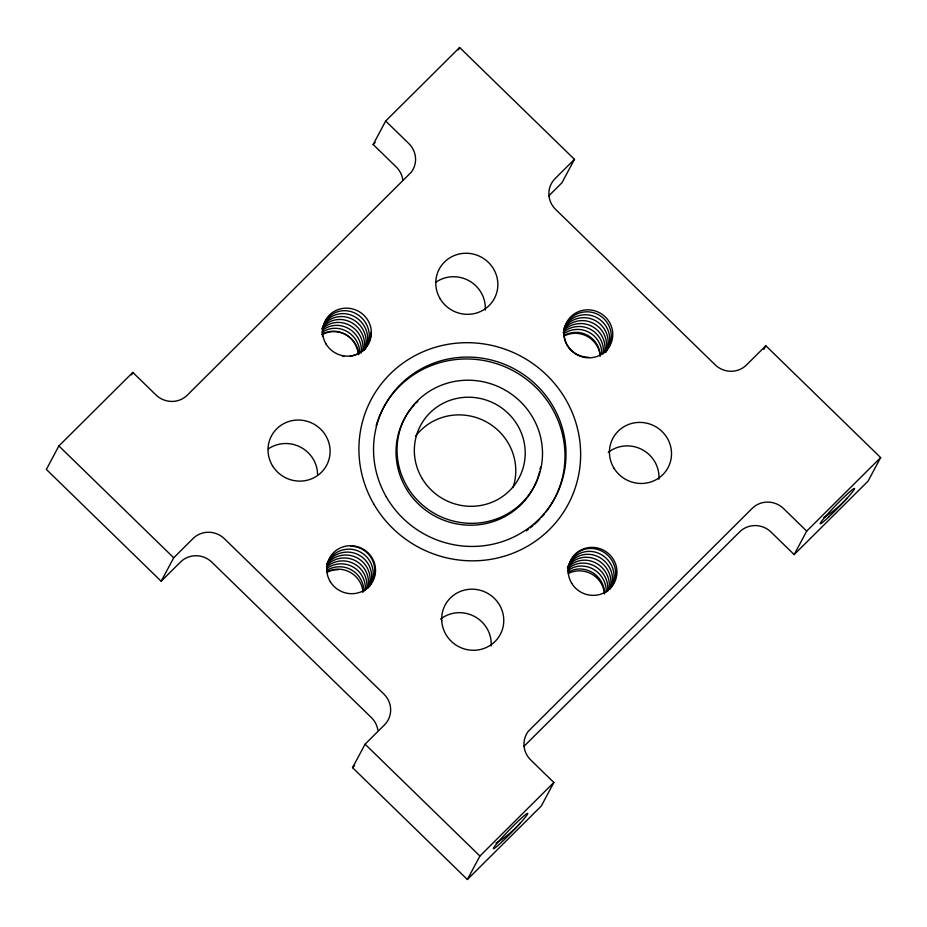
<?xml version="1.0" encoding="UTF-8"?>
<svg xmlns="http://www.w3.org/2000/svg" width="927" height="927" viewBox="0 0 927 927"><rect width="100%" height="100%" fill="white"/><g stroke="black" fill="none" stroke-linecap="round" stroke-linejoin="round"><path stroke-width="1.39" d="M548.668 195.979L561.913 182.816L574.45 159.34L459.63 47.497L385.678 121.02L408.807 143.546A22.318 21.669 28.1 0 1 411.229 172.26L187.312 395.157A22.318 21.669 28.1 0 1 155.956 394.937L132.828 372.411L58.888 445.933L46.35 469.41L161.171 581.252L180.533 562.005A22.318 21.669 28.1 0 1 211.889 562.226L371.356 717.568A22.318 21.669 28.1 0 1 377.892 730.186M131.507 374.879L132.828 372.411M402.793 179.641A22.318 21.669 28.1 0 0 396.269 167.022L373.152 144.496L385.678 121.02M161.171 581.252L173.708 557.776L193.071 538.529A22.318 21.669 28.1 0 1 224.427 538.749L383.894 694.091A22.318 21.669 28.1 0 1 384.438 724.937L365.087 744.184L352.55 767.66L467.37 879.503L541.322 805.98L553.848 782.504L530.731 759.978A22.318 21.669 28.1 0 1 528.309 731.264L752.226 508.367A22.318 21.669 28.1 0 1 783.582 508.587L806.699 531.113L794.172 554.589L771.044 532.063A22.318 21.669 28.1 0 0 739.688 531.843L523.79 746.502M458.309 49.965L459.63 47.497M467.37 879.503L479.908 856.027L553.848 782.504M763.848 349.456L765.829 345.748L880.65 457.59L868.112 481.067L794.172 554.589M373.152 144.496L375.203 142.457M574.45 159.34L555.099 178.587A22.318 21.669 28.1 0 0 555.644 209.432L715.111 364.774A22.318 21.669 28.1 0 0 746.467 364.995L765.829 345.748M352.55 767.66L354.589 765.632M806.699 531.113L880.65 457.59M58.888 445.933L173.708 557.776M365.087 744.184L479.908 856.027M436.142 282.051A31.24 30.336 28.1 0 1 469.352 280.939A31.24 30.336 28.1 0 1 485.25 310.058M608.263 452.341A31.24 30.336 28.1 0 1 642.156 449.618A31.24 30.336 28.1 0 1 658.912 479.213M440.499 619.132A31.24 30.336 28.1 0 1 474.404 616.409A31.24 30.336 28.1 0 1 491.159 646.003M268.39 448.842A31.24 30.336 28.1 0 1 300.73 447.254A31.24 30.336 28.1 0 1 317.567 474.937M564.045 336.026A24.542 23.835 28.1 0 1 600.186 356.316M568.228 573.57A24.542 23.835 28.1 0 1 604.369 593.859M326.802 571.901A24.542 23.835 28.1 0 1 362.955 592.191M322.631 334.357A24.542 23.835 28.1 0 1 358.772 354.647M415.528 436.258A55.782 54.172 28.1 0 1 485.551 421.461A55.782 54.172 28.1 0 1 513.048 487.567M376.153 425.713A96.848 94.056 28.1 0 1 509.062 368.656A96.848 94.056 28.1 0 1 548.772 508.147M548.089 509.12A96.848 94.056 28.1 0 1 545.98 511.971M544.52 513.825A96.848 94.056 28.1 0 1 541.438 517.428M539.827 519.166A96.848 94.056 28.1 0 1 534.74 524.126M532.955 525.69A96.848 94.056 28.1 0 1 530.209 527.95M528.332 529.41A96.848 94.056 28.1 0 1 526.409 530.812M536.953 480.151A73.187 71.078 28.1 0 1 433.118 515.134A73.187 71.078 28.1 0 1 411.727 407.892M412.445 407.034A73.187 71.078 28.1 0 1 414.67 404.52M416.235 402.921A73.187 71.078 28.1 0 1 417.834 401.356M540.487 467.231A73.187 71.078 28.1 0 1 540.07 469.421M539.584 471.611A73.187 71.078 28.1 0 1 537.347 479.108M520.418 822.909A24.276 4.623 -41.3 0 1 496.003 843.06M847.22 497.996A24.276 4.623 -41.3 0 1 823.709 517.648M323.465 325.11A24.264 22.932 50.8 0 1 349.641 314.589A24.264 22.932 50.8 0 1 367.695 338.181A24.264 23.72 -8.5 0 1 365.551 348.309M364.566 349.861A24.264 23.72 -8.5 0 0 366.13 341.124A24.264 22.932 50.8 0 0 349.491 317.996A24.264 22.932 50.8 0 0 323.43 325.609M370.835 332.318A24.264 23.72 -8.5 0 1 350.035 356.292M343.952 356.432A24.264 23.72 -8.5 0 1 342.434 356.235M322.573 336.408A24.264 23.72 -8.5 0 1 322.318 333.453A24.264 22.932 50.8 0 1 345.377 310.696A24.264 22.932 50.8 0 1 369.27 335.25A24.264 23.72 -8.5 0 1 364.867 349.259M321.866 328.54A24.264 22.932 50.8 0 1 347.926 320.927A24.264 22.932 50.8 0 1 364.566 344.056A24.264 23.72 -8.5 0 1 363.894 349.954M322.677 330.232A24.264 22.932 50.8 0 1 347.544 327.996A24.264 22.932 50.8 0 1 361.426 349.919A24.264 23.72 -8.5 0 1 361.287 352.897M322.132 329.259A24.264 22.932 50.8 0 1 347.752 324.415A24.264 22.932 50.8 0 1 363.002 346.988A24.264 23.72 -8.5 0 1 362.631 351.426M322.26 332.306A24.264 22.932 50.8 0 1 346.652 331.275A24.264 22.932 50.8 0 1 359.861 352.863M321.901 334.45A24.264 22.932 50.8 0 1 358.216 354.299M368.923 586.884A24.264 24.056 59.1 0 0 346.038 555.03A24.264 22.596 17.3 0 0 326.918 564.265M350.73 546.223A24.264 24.056 59.1 0 1 362.341 591.716M369.491 586.478A24.264 24.056 59.1 0 0 349.166 549.155A24.264 22.596 17.3 0 0 326.86 564.717M369.977 585.377A24.264 24.056 59.1 0 0 347.602 552.086A24.264 22.596 17.3 0 0 326.953 563.732M327.208 565.018A24.264 22.596 17.3 0 1 344.462 557.961A24.264 24.056 59.1 0 1 367.776 588.355M363.836 591.136A24.264 24.056 59.1 0 0 339.769 566.756A24.264 22.596 17.3 0 0 327.022 570.221M366.779 588.309A24.264 24.056 59.1 0 0 342.897 560.893A24.264 22.596 17.3 0 0 326.675 566.953M365.354 589.723A24.264 24.056 59.1 0 0 341.333 563.825A24.264 22.596 17.3 0 0 327.37 568.077M326.733 572.434A24.264 22.596 17.3 0 1 338.204 569.699M567.44 567.486A24.264 22.932 50.8 0 1 593.604 558.436A24.264 22.932 50.8 0 1 610.951 581.808A24.264 23.72 -8.5 0 1 609.873 589.143M568.286 565.806A24.264 22.932 50.8 0 1 594.45 555.273A24.264 22.932 50.8 0 1 612.515 578.877A24.264 23.72 -8.5 0 1 610.951 587.614M568.703 571.206A24.264 22.932 50.8 0 1 591.762 548.448A24.264 22.932 50.8 0 1 615.644 573.002A24.264 23.72 -8.5 0 1 609.352 589.34M608.297 590.418A24.264 23.72 -8.5 0 1 607.173 591.426M567.776 568.297A24.264 22.932 50.8 0 1 593.129 551.681A24.264 22.932 50.8 0 1 614.08 575.934A24.264 23.72 -8.5 0 1 611.264 587.394M568.274 572.202A24.264 22.932 50.8 0 1 592.121 572.341A24.264 22.932 50.8 0 1 604.682 593.547M567.498 570.916A24.264 22.932 50.8 0 1 592.365 568.68A24.264 22.932 50.8 0 1 606.246 590.603A24.264 23.72 -8.5 0 1 606.223 592.098M567.567 568.089A24.264 22.932 50.8 0 1 593.442 561.878A24.264 22.932 50.8 0 1 609.375 584.74A24.264 23.72 -8.5 0 1 609.016 589.178M567.973 568.923A24.264 22.932 50.8 0 1 593.257 565.412A24.264 22.932 50.8 0 1 607.811 587.672A24.264 23.72 -8.5 0 1 607.66 590.65M564.137 328.1A24.264 22.596 17.3 0 1 584.056 317.683A24.264 24.056 59.1 0 1 606.443 350.962M588.796 357.301A24.264 22.596 17.3 0 1 563.952 334.392A24.264 22.596 17.3 0 1 587.197 311.808A24.264 24.056 59.1 0 1 604.74 352.712M605.945 352.075A24.264 24.056 59.1 0 0 585.621 314.751A24.264 22.596 17.3 0 0 564.334 327.66M605.389 352.469A24.264 24.056 59.1 0 0 582.492 320.615A24.264 22.596 17.3 0 0 564.265 328.737M563.825 333.674A24.264 22.596 17.3 0 1 577.788 329.409A24.264 24.056 59.1 0 1 601.855 353.801M603.234 353.894A24.264 24.056 59.1 0 0 579.352 326.478A24.264 22.596 17.3 0 0 563.129 332.538M604.566 352.469A24.264 24.056 59.1 0 0 580.928 323.546A24.264 22.596 17.3 0 0 563.662 330.603M600.244 355.215A24.264 24.056 59.1 0 0 576.223 332.353A24.264 22.596 17.3 0 0 564.752 335.099M441.727 620.777L441.681 618.854A31.24 30.336 28.1 0 1 487.799 593.407A31.24 30.336 28.1 0 1 489.247 645.98A31.24 30.336 28.1 0 1 441.727 620.777M373.604 503.72A111.576 108.355 28.1 0 0 565.632 508.842A111.576 108.355 28.1 0 0 470.07 342.723A111.576 108.355 28.1 0 0 373.604 503.72M440.186 298.853A31.24 30.336 28.1 0 0 493.952 299.259A31.24 30.336 28.1 0 0 466.293 253.245A31.24 30.336 28.1 0 0 440.186 298.853M613.859 468.008A31.24 30.336 28.1 0 0 667.614 468.413A31.24 30.336 28.1 0 0 639.966 422.399A31.24 30.336 28.1 0 0 613.859 468.008M272.434 465.644A31.24 30.336 28.1 0 0 326.2 466.049A31.24 30.336 28.1 0 0 298.54 420.035A31.24 30.336 28.1 0 0 272.434 465.644M326.142 344.137A24.542 23.835 28.1 0 0 368.378 344.172A24.542 23.835 28.1 0 0 346.397 308.158A24.542 23.835 28.1 0 0 326.142 344.137M567.556 345.806A24.542 23.835 28.1 0 0 609.792 345.841A24.542 23.835 28.1 0 0 587.811 309.827A24.542 23.835 28.1 0 0 567.556 345.806M571.739 583.35A24.542 23.835 28.1 0 0 613.975 583.384A24.542 23.835 28.1 0 0 591.994 547.37A24.542 23.835 28.1 0 0 571.739 583.35M330.313 581.681A24.542 23.835 28.1 0 0 372.55 581.716A24.542 23.835 28.1 0 0 350.568 545.702A24.542 23.835 28.1 0 0 330.313 581.681M502.434 841.426A24.542 1.669 -45.8 0 0 527.776 813.489A24.542 1.669 -45.8 0 0 501.623 838.101A24.542 1.669 -45.8 0 0 502.434 841.426M829.155 516.582A24.542 1.669 -45.8 0 0 854.578 488.575A24.542 1.669 -45.8 0 0 828.495 513.106A24.542 1.669 -45.8 0 0 829.155 516.582M386.292 496.86A96.848 94.056 28.1 0 0 552.979 501.31A96.848 94.056 28.1 0 0 470.035 357.115A96.848 94.056 28.1 0 0 386.292 496.86M422.33 478.83A55.782 54.172 28.1 0 0 518.32 479.236A55.782 54.172 28.1 0 0 468.656 397.219A55.782 54.172 28.1 0 0 422.33 478.83M408.39 488.668A73.187 71.078 28.1 0 0 534.253 486.397A73.187 71.078 28.1 0 0 466.663 380.221A73.187 71.078 28.1 0 0 408.39 488.668"/></g></svg>
